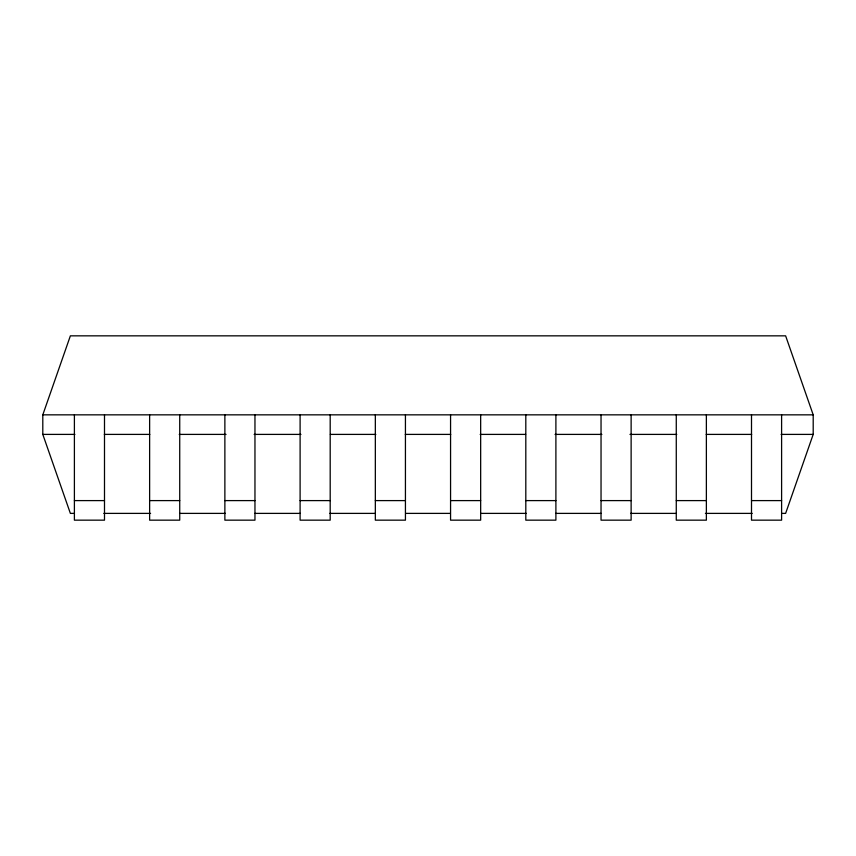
<?xml version="1.0" encoding="UTF-8"?>
<svg xmlns="http://www.w3.org/2000/svg" width="856" height="856" viewBox="0 0 856 856"><rect width="100%" height="100%" fill="white"/><g stroke="black" fill="none" stroke-linecap="round" stroke-linejoin="round"><path stroke-width="1.28" d="M74.376 513.386L70.374 513.386L42.8 434.399L42.8 414.839L70.374 335.841L785.626 335.841L813.2 414.839L813.2 434.399L785.626 513.386L781.624 513.386M42.8 414.839L813.2 414.839M42.8 434.399L74.9 434.399M104.325 434.399L149.8 434.399M179.225 434.399L226.038 434.399M254.125 434.399L300.938 434.399M330.363 434.399L375.838 434.399M405.263 434.399L450.738 434.399M480.163 434.399L525.638 434.399M555.062 434.399L601.875 434.399M629.963 434.399L676.775 434.399M706.2 434.399L751.675 434.399M781.1 434.399L813.2 434.399M74.397 500.6L104.496 500.6M149.629 500.6L179.728 500.6M224.871 500.6L254.96 500.6M300.103 500.6L330.191 500.6M375.335 500.6L405.434 500.6M450.566 500.6L480.665 500.6M525.809 500.6L555.897 500.6M601.04 500.6L631.129 500.6M676.272 500.6L706.371 500.6M751.504 500.6L781.603 500.6M103.79 513.386L150.581 513.386M179.995 513.386L225.449 513.386M254.863 513.386L300.328 513.386M329.731 513.386L375.195 513.386M405.937 513.386L450.063 513.386M480.805 513.386L526.269 513.386M555.672 513.386L601.137 513.386M630.551 513.386L676.005 513.386M705.419 513.386L752.21 513.386M781.603 414.839L781.603 520.159L751.504 520.159L751.504 414.839M706.371 414.839L706.371 520.159L676.272 520.159L676.272 414.839M631.129 414.839L631.129 520.159L601.04 520.159L601.04 414.839M555.897 414.839L555.897 520.159L525.809 520.159L525.809 414.839M480.665 414.839L480.665 520.159L450.566 520.159L450.566 414.839M405.434 414.839L405.434 520.159L375.335 520.159L375.335 414.839M330.191 414.839L330.191 520.159L300.103 520.159L300.103 414.839M254.96 414.839L254.96 520.159L224.871 520.159L224.871 414.839M179.728 414.839L179.728 520.159L149.629 520.159L149.629 414.839M104.496 414.839L104.496 520.159L74.397 520.159L74.397 414.839"/></g></svg>
